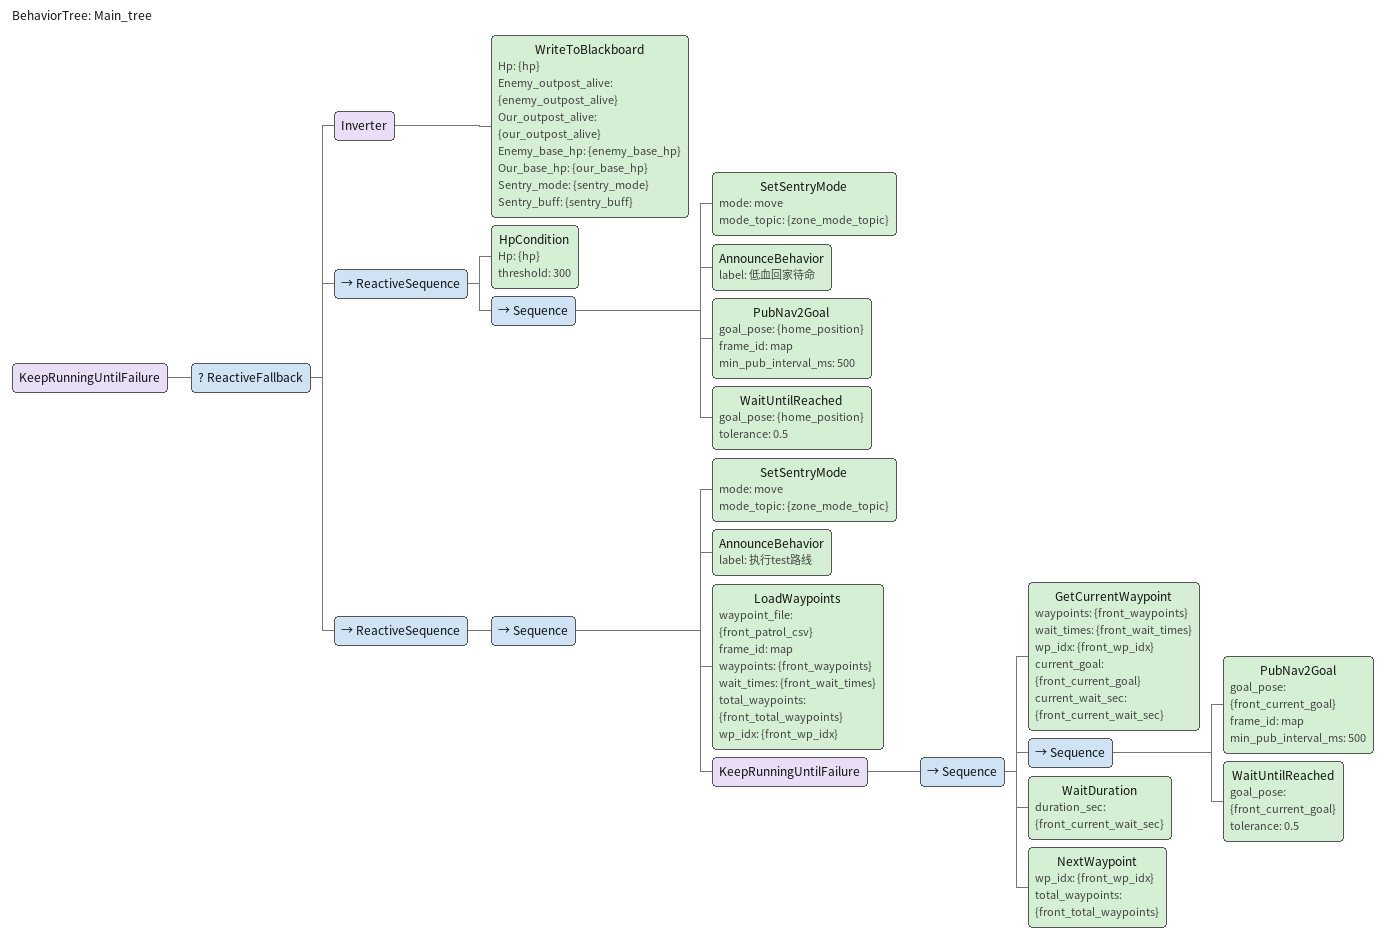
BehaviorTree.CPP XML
<?xml version="1.0" encoding="UTF-8"?>
<root BTCPP_format="4"
      main_tree_to_execute="Main_tree">
  <BehaviorTree ID="Main_tree">
    <KeepRunningUntilFailure>
      <ReactiveFallback>
        <Inverter>
          <WriteToBlackboard Hp="{hp}"
                             Enemy_outpost_alive="{enemy_outpost_alive}"
                             Our_outpost_alive="{our_outpost_alive}"
                             Enemy_base_hp="{enemy_base_hp}"
                             Our_base_hp="{our_base_hp}"
                             Sentry_mode="{sentry_mode}"
                             Sentry_buff="{sentry_buff}"/>
        </Inverter>

        <ReactiveSequence>
          <HpCondition Hp="{hp}"
                       threshold="300"/>
          <Sequence>
            <SetSentryMode mode="move"
                           mode_topic="{zone_mode_topic}"/>
            <AnnounceBehavior label="低血回家待命"/>
            <PubNav2Goal goal_pose="{home_position}"
                         frame_id="map"
                         min_pub_interval_ms="500"/>
            <WaitUntilReached goal_pose="{home_position}"
                              tolerance="0.5"/>
          </Sequence>
        </ReactiveSequence>

        <ReactiveSequence>
          <Sequence>
            <SetSentryMode mode="move"
                           mode_topic="{zone_mode_topic}"/>
            <AnnounceBehavior label="执行test路线"/>
            <LoadWaypoints waypoint_file="{front_patrol_csv}"
                           frame_id="map"
                           waypoints="{front_waypoints}"
                           wait_times="{front_wait_times}"
                           total_waypoints="{front_total_waypoints}"
                           wp_idx="{front_wp_idx}"/>
            <KeepRunningUntilFailure>
              <Sequence>
                <GetCurrentWaypoint waypoints="{front_waypoints}"
                                    wait_times="{front_wait_times}"
                                    wp_idx="{front_wp_idx}"
                                    current_goal="{front_current_goal}"
                                    current_wait_sec="{front_current_wait_sec}"/>
                <Sequence>
                  <PubNav2Goal goal_pose="{front_current_goal}"
                               frame_id="map"
                               min_pub_interval_ms="500"/>
                  <WaitUntilReached goal_pose="{front_current_goal}"
                                    tolerance="0.5"/>
                </Sequence>
                <WaitDuration duration_sec="{front_current_wait_sec}"/>
                <NextWaypoint wp_idx="{front_wp_idx}"
                              total_waypoints="{front_total_waypoints}"/>
              </Sequence>
            </KeepRunningUntilFailure>
          </Sequence>
        </ReactiveSequence>
      </ReactiveFallback>
    </KeepRunningUntilFailure>
  </BehaviorTree>

</root>
